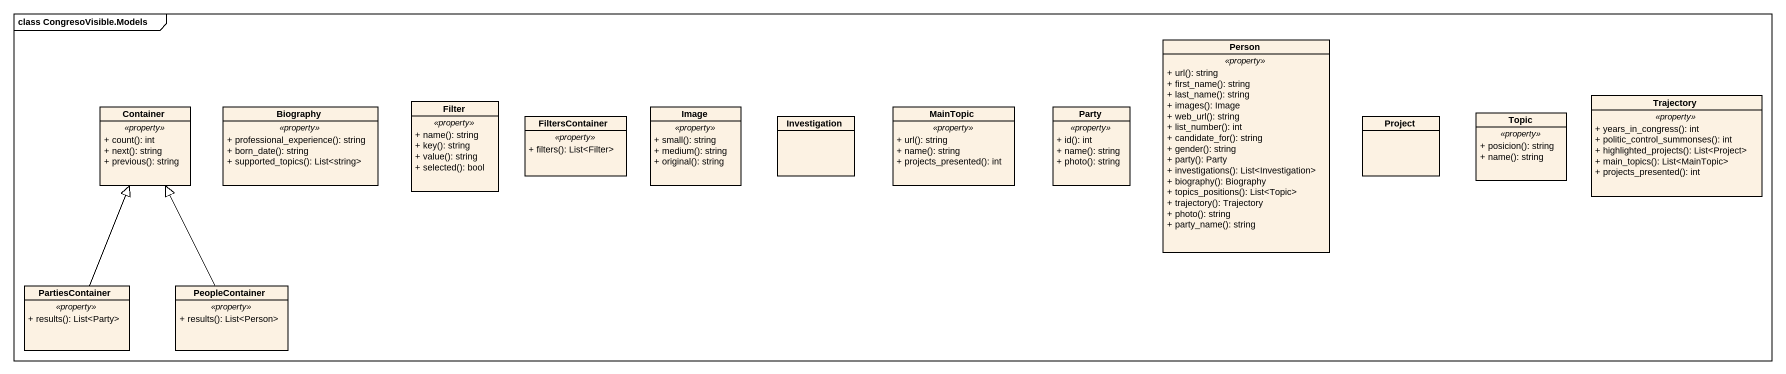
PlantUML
@startuml
mainframe class CongresoVisible.Models
hide circle
hide empty members
skinparam classAttributeIconSize 0
class "Person" as Person_ {
  .. <<property>> ..
  + url(): string
  + first_name(): string
  + last_name(): string
  + images(): Image
  + web_url(): string
  + list_number(): int
  + candidate_for(): string
  + gender(): string
  + party(): Party
  + investigations(): List<Investigation>
  + biography(): Biography
  + topics_positions(): List<Topic>
  + trajectory(): Trajectory
  + photo(): string
  + party_name(): string
}
class Filter {
  .. <<property>> ..
  + name(): string
  + key(): string
  + value(): string
  + selected(): bool
}
class Trajectory {
  .. <<property>> ..
  + years_in_congress(): int
  + politic_control_summonses(): int
  + highlighted_projects(): List<Project>
  + main_topics(): List<MainTopic>
  + projects_presented(): int
}
class Container {
  .. <<property>> ..
  + count(): int
  + next(): string
  + previous(): string
}
class Biography {
  .. <<property>> ..
  + professional_experience(): string
  + born_date(): string
  + supported_topics(): List<string>
}
class FiltersContainer {
  .. <<property>> ..
  + filters(): List<Filter>
}
class Image {
  .. <<property>> ..
  + small(): string
  + medium(): string
  + original(): string
}
class Investigation
class MainTopic {
  .. <<property>> ..
  + url(): string
  + name(): string
  + projects_presented(): int
}
class Party {
  .. <<property>> ..
  + id(): int
  + name(): string
  + photo(): string
}
class Project
class Topic {
  .. <<property>> ..
  + posicion(): string
  + name(): string
}
class PartiesContainer {
  .. <<property>> ..
  + results(): List<Party>
}
class PeopleContainer {
  .. <<property>> ..
  + results(): List<Person>
}
PartiesContainer -up-|> Container
PeopleContainer -up-|> Container
@enduml
